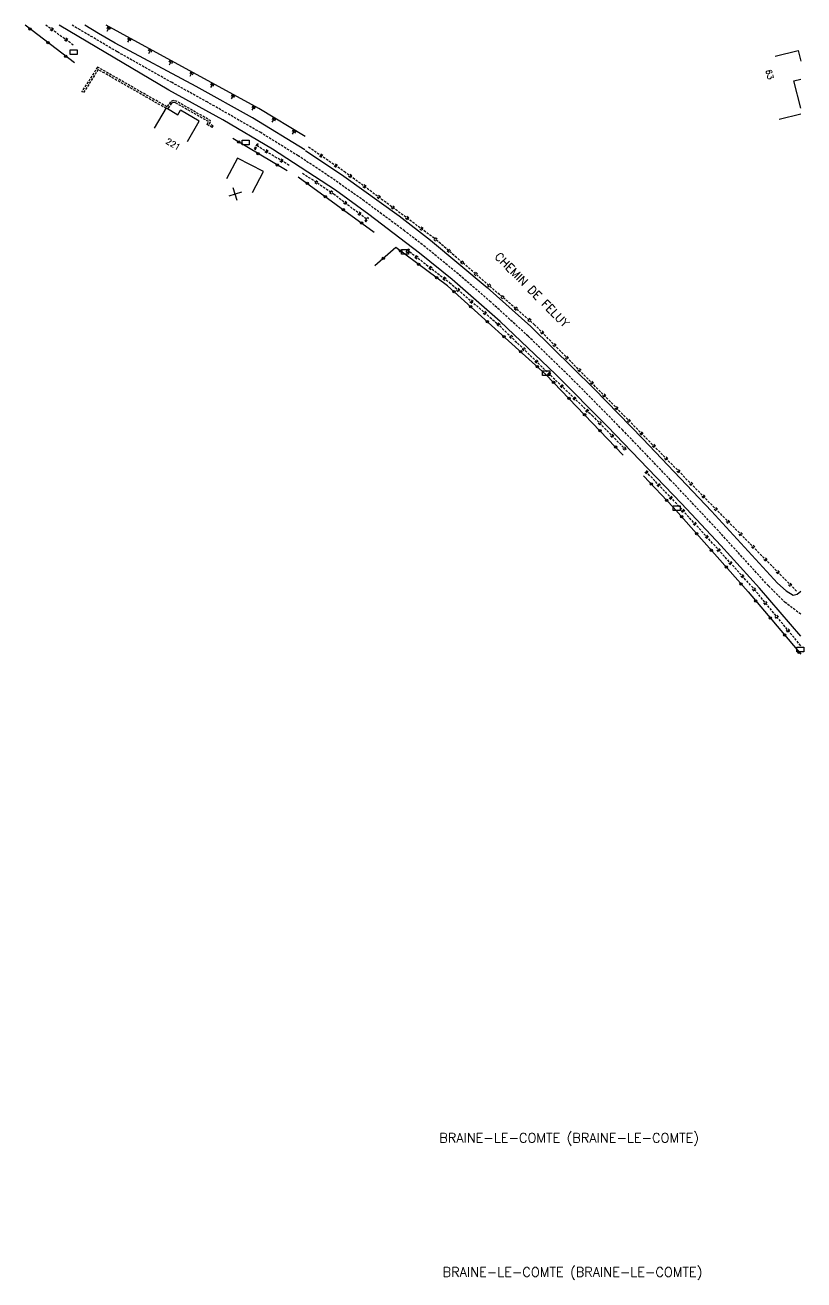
# Model space of a CAD drawing. Header units: millimetres. Extents: x 134000 to 135001, y 142013 to 143000.
# Drawn here: x 134835.6 to 135000.7, y 142734 to 143000 of the extents above; entities that cross this region are included whole.
import ezdxf
from ezdxf.enums import TextEntityAlignment as Align

# ---------------------------------------------------------------- set-up
doc = ezdxf.new("R2010")
doc.units = ezdxf.units.MM
doc.linetypes.add('DASHED', pattern=[0.75, 0.5, -0.25])
doc.layers.get('0').update_dxf_attribs({"linetype": 'CONTINUOUS'})
for name, color, linetype in [('W0001', 6, 'DASHED'), ('W0008', 7, 'CONTINUOUS'), ('W0100', 7, 'CONTINUOUS'), ('W0112', 1, 'DASHED'), ('W0211', 2, 'CONTINUOUS'), ('W0220', 5, 'DASHED'), ('W0322', 7, 'CONTINUOUS'), ('W0980', 7, 'CONTINUOUS'), ('W0989', 7, 'CONTINUOUS'), ('W0991', 7, 'CONTINUOUS'), ('W1471', 7, 'CONTINUOUS')]:
    doc.layers.add(name, color=color, linetype=linetype)
doc.styles.get("Standard").update_dxf_attribs({"font": 'romans.shx', "width": 0.85})

# ---------------------------------------------------------------- blocks, each defined once
blk = doc.blocks.new('t322o')
at = {"color": 0, "linetype": 'Continuous'}
for radius in [0.25, 0.15]:
    blk.add_circle((0, 0), radius, dxfattribs=at)
blk = doc.blocks.new('T1471')
at = {"color": 0, "linetype": 'Continuous', "flags": 128}
blk.add_lwpolyline([(-0.75, -0.5), (-0.75, 0.5), (0.75, 0.5), (0.75, -0.5), (-0.75, -0.5)], dxfattribs=at)
blk = doc.blocks.new('t991o')
at = {"color": 0, "linetype": 'Continuous'}
for p, q in [((-1, 1), (1, -1)), ((-1, -1), (1, 1))]:
    blk.add_line(p, q, dxfattribs=at)
blk = doc.blocks.new('t220o')
at = {"color": 0, "linetype": 'Continuous'}
for p, q in [((-0.25, 0.25), (0.25, 0.25)), ((-0.25, -0.25), (0.25, -0.25))]:
    blk.add_line(p, q, dxfattribs=at)
blk = doc.blocks.new('t211o')
at = {"color": 0, "linetype": 'Continuous'}
for p, q in [((-0.29, 0.5), (-0.29, 0)), ((0, 1), (0, 0)), ((0.29, 0.5), (0.29, 0))]:
    blk.add_line(p, q, dxfattribs=at)

msp = doc.modelspace()

# ---------------------------------------------------------------- linework, layer by layer
at = {"layer": 'W0001'}
msp.add_lwpolyline([(135000, 142875.12), (134996.72, 142877.6), (134993.13, 142881.15), (134981.95, 142893.43), (134972.39, 142903.57), (134962.28, 142914.13), (134951.72, 142924.83), (134942.21, 142934.08), (134934.26, 142941.35), (134927.44, 142947.22), (134920.42, 142952.99), (134916.04, 142956.38), (134907.5, 142962.72), (134900.09, 142967.94), (134893.53, 142972.28), (134885.57, 142977.2), (134874.33, 142983.64), (134866.77, 142987.8), (134855.12, 142994.36), (134847.27, 142998.99), (134845.59, 143000)], dxfattribs=at)
at = {"layer": 'W0008'}
for points in [[(134915.05, 142954.86), (134908.47, 142959.85), (134901.43, 142964.99), (134888.05, 142973.7), (134877.53, 142979.9), (134866.08, 142986.24), (134842.83, 143000)], [(134894.91, 142973.55), (134883.82, 142980.32), (134871.89, 142986.97), (134854.73, 142996.16), (134851.2, 142998.21), (134848.28, 143000)], [(134895.05, 142973.44), (134903.18, 142967.95), (134914.87, 142959.59), (134921.56, 142954.38), (134933.55, 142944.39), (134942.79, 142936.09), (134956.24, 142922.92), (134966.56, 142912.29), (134981.11, 142896.98), (134995.03, 142881.68), (134996.88, 142880.08), (134998.4, 142879.16), (134999.21, 142879.37), (135000, 142880.03)], [(135000, 142870.44), (134991.26, 142880.63), (134983.04, 142889.67), (134974.69, 142898.61), (134967.59, 142906), (134959.02, 142914.94), (134948, 142926), (134936.29, 142937.2), (134926.11, 142946.08), (134919.21, 142951.65), (134915.05, 142954.86)]]:
    msp.add_lwpolyline(points, dxfattribs=at)
at = {"layer": 'W0100'}
for p, q in [((134998.51, 142988.16), (135000, 142988.54)), ((135000, 142982.36), (134998.51, 142988.16)), ((134863.05, 142978.12), (134865.58, 142982.43)), ((134865.58, 142982.43), (134868.02, 142981)), ((134868.02, 142981), (134868.58, 142981.96)), ((134995.43, 142980.03), (135000, 142981.2))]:
    msp.add_line(p, q, dxfattribs=at)
for points in [[(134994.58, 142993.38), (134999.42, 142994.62), (135000, 142992.38)], [(134870.02, 142975.32), (134872.55, 142979.63), (134868.58, 142981.96)], [(134883.84, 142964.52), (134886.15, 142968.96), (134880.64, 142971.82), (134878.34, 142967.38)]]:
    msp.add_lwpolyline(points, dxfattribs=at)
at = {"layer": 'W0112'}
for p, q in [((134875.27, 142978.27), (134875.49, 142978.6)), ((134884.43, 142973.65), (134885.01, 142974.79)), ((134884.27, 142973.75), (134884.43, 142973.65)), ((134907.68, 142958.46), (134908.22, 142959.23)), ((134907.85, 142958.32), (134907.68, 142958.46)), ((134916.36, 142951.91), (134916.89, 142952.54)), ((134916.59, 142951.73), (134916.36, 142951.91))]:
    msp.add_line(p, q, dxfattribs=at)
for points in [[(134875.49, 142978.6), (134874.72, 142979.1), (134875.02, 142979.7), (134867.67, 142983.87), (134867.01, 142984.01), (134866.43, 142983.75), (134865.69, 142982.69), (134850.99, 142991.1), (134847.61, 142985.8)], [(134865.52, 142982.33), (134851.13, 142990.56), (134847.94, 142985.59)], [(134875.27, 142978.27), (134874.2, 142978.96), (134874.49, 142979.54), (134867.53, 142983.49), (134867.05, 142983.6), (134866.69, 142983.43), (134865.88, 142982.26)], [(134884.27, 142973.75), (134884.85, 142974.89), (134885.01, 142974.79)], [(134907.85, 142958.32), (134908.39, 142959.1), (134908.22, 142959.23)], [(134916.59, 142951.73), (134917.12, 142952.36), (134916.89, 142952.54)]]:
    msp.add_lwpolyline(points, dxfattribs=at)
at = {"layer": 'W0211'}
msp.add_lwpolyline([(134894.95, 142976.4), (134885.17, 142982.34), (134855.79, 142998.39), (134852.78, 143000)], dxfattribs=at)
at = {"layer": 'W0220'}
msp.add_line((134891.57, 142970.26), (134884.93, 142974.32), dxfattribs=at)
for points in [[(134845.85, 142995.77), (134840.01, 143000)], [(134999.09, 142880.04), (134943.58, 142936.49), (134922.35, 142954.79), (134903.54, 142968.75), (134895.52, 142974.21)], [(134907.95, 142958.88), (134901.09, 142964.11), (134894.34, 142968.63)], [(134917.08, 142951.98), (134925.59, 142945.42), (134935.67, 142936.75), (134955.77, 142917.25), (134963.04, 142909.87)], [(135000, 142868.43), (134989.88, 142880.7), (134974.23, 142897.97), (134967.09, 142905.47)]]:
    msp.add_lwpolyline(points, dxfattribs=at)
at = {"layer": 'W0322'}
for p, q in [((134891.13, 142969.14), (134879.64, 142975.94)), ((134893.49, 142967.85), (134909.62, 142956.1))]:
    msp.add_line(p, q, dxfattribs=at)
for points in [[(134846.13, 142991.97), (134835.64, 143000)], [(134962.39, 142908.86), (134946, 142925.97), (134925.13, 142944.73), (134914.18, 142952.83), (134909.72, 142948.95)], [(134966.68, 142904.46), (134972.99, 142897.79), (134988.84, 142879.87), (135000, 142866.64)]]:
    msp.add_lwpolyline(points, dxfattribs=at)

# ---------------------------------------------------------------- block references
at = {"layer": 'W0211'}
for p, rotation in [((134853.51, 142999.61), 151.9090407667462), ((134857.91, 142997.23), 151.3422264546194), ((134862.3, 142994.84), 151.3422264546194), ((134866.68, 142992.44), 151.3422264546194), ((134871.07, 142990.04), 151.3422264546194), ((134875.46, 142987.64), 151.3422264546194), ((134879.85, 142985.24), 151.3422264546194), ((134884.23, 142982.85), 151.3422264546194), ((134888.53, 142980.3), 148.7509945963959), ((134892.81, 142977.7), 148.7509945963959)]:
    msp.add_blockref('t211o', p, dxfattribs=dict(at, rotation=rotation))
at = {"layer": 'W0220'}
for p, rotation in [((134841.3, 142999.07), 144.0727656674749), ((134844.33, 142996.87), 144.0727656674749), ((134886.77, 142973.2), 148.5389541150539), ((134898.37, 142972.27), 145.7332533451315), ((134889.97, 142971.24), 148.5389541150539), ((134901.47, 142970.15), 145.7332533451315), ((134897.35, 142966.62), 146.1555721786998), ((134904.54, 142968), 143.426257090552), ((134900.46, 142964.53), 146.1555721786998), ((134907.55, 142965.77), 143.426257090552), ((134910.56, 142963.53), 143.426257090552), ((134903.47, 142962.29), 142.7059858663833), ((134913.58, 142961.3), 143.426257090552), ((134906.46, 142960.02), 142.7059858663833), ((134916.59, 142959.07), 143.426257090552), ((134919.6, 142956.83), 143.426257090552), ((134922.6, 142954.58), 139.235286843153), ((134918.57, 142950.83), 322.4142458756823), ((134925.43, 142952.13), 139.235286843153), ((134921.54, 142948.55), 322.4142458756823), ((134928.28, 142949.68), 139.235286843153), ((134924.51, 142946.26), 322.4142458756823), ((134931.12, 142947.23), 139.235286843153), ((134927.4, 142943.87), 319.2988655978139), ((134933.96, 142944.78), 139.235286843153), ((134936.8, 142942.33), 139.235286843153), ((134930.24, 142941.42), 319.2988655978139), ((134939.64, 142939.89), 139.235286843153), ((134933.08, 142938.98), 319.2988655978139), ((134942.48, 142937.44), 139.235286843153), ((134935.91, 142936.52), 315.8695634078862), ((134945.19, 142934.85), 134.5174022747394), ((134938.61, 142933.91), 315.8695634078862), ((134947.82, 142932.18), 134.5174022747394), ((134941.3, 142931.3), 315.8695634078862), ((134950.45, 142929.5), 134.5174022747394), ((134943.99, 142928.69), 315.8695634078862), ((134953.08, 142926.83), 134.5174022747394), ((134946.68, 142926.07), 315.8695634078862), ((134955.7, 142924.15), 134.5174022747394), ((134949.37, 142923.46), 315.8695634078862), ((134958.33, 142921.48), 134.5174022747394), ((134952.06, 142920.85), 315.8695634078862), ((134960.96, 142918.81), 134.5174022747394), ((134954.75, 142918.24), 315.8695634078862), ((134963.59, 142916.13), 134.5174022747394), ((134957.41, 142915.59), 314.5149513810688), ((134966.22, 142913.46), 134.5174022747394), ((134960.04, 142912.92), 314.5149513810688), ((134968.85, 142910.79), 134.5174022747394), ((134962.67, 142910.24), 314.5149513810688), ((134971.48, 142908.11), 134.5174022747394), ((134967.32, 142905.23), 133.6186892682086), ((134974.11, 142905.44), 134.5174022747394), ((134969.9, 142902.51), 133.6186892682086), ((134976.74, 142902.76), 134.5174022747394), ((134972.49, 142899.8), 133.6186892682086), ((134979.37, 142900.09), 134.5174022747394), ((134975.05, 142897.06), 132.1774558960497), ((134982, 142897.42), 134.5174022747394), ((134984.63, 142894.74), 134.5174022747394), ((134977.57, 142894.28), 132.1774558960497), ((134987.26, 142892.07), 134.5174022747394), ((134980.09, 142891.5), 132.1774558960497), ((134989.89, 142889.39), 134.5174022747394), ((134982.61, 142888.73), 132.1774558960497), ((134992.51, 142886.72), 134.5174022747394), ((134985.13, 142885.95), 132.1774558960497), ((134995.14, 142884.05), 134.5174022747394), ((134987.64, 142883.17), 132.1774558960497), ((134997.77, 142881.37), 134.5174022747394), ((134990.15, 142880.38), 129.5250752183566), ((134992.53, 142877.48), 129.5250752183566), ((134994.92, 142874.59), 129.5250752183566), ((134997.31, 142871.7), 129.5250752183566)]:
    msp.add_blockref('t220o', p, dxfattribs=dict(at, rotation=rotation))
at = {"layer": 'W0322'}
for p, rotation in [((134836.7, 142999.18), 142.5588631201414), ((134840.47, 142996.3), 142.5588631201414), ((134844.24, 142993.41), 142.5588631201414), ((134880.91, 142975.19), 149.3608425317351), ((134885, 142972.77), 149.3608425317351), ((134889.08, 142970.35), 149.3608425317351), ((134895.41, 142966.45), 323.9339048664893), ((134899.25, 142963.65), 323.9339048664893), ((134903.09, 142960.86), 323.9339048664893), ((134906.93, 142958.06), 323.9339048664893), ((134911.54, 142950.53), 220.9574495465074), ((134915.18, 142952.09), 143.4758295070671), ((134919, 142949.27), 143.4758295070671), ((134922.82, 142946.44), 143.4758295070671), ((134926.52, 142943.47), 138.0522520312521), ((134930.05, 142940.3), 138.0522520312521), ((134933.59, 142937.12), 138.0522520312521), ((134937.12, 142933.95), 138.0522520312521), ((134940.65, 142930.77), 138.0522520312521), ((134944.19, 142927.6), 138.0522520312521), ((134947.6, 142924.3), 133.7736202273904), ((134950.89, 142920.87), 133.7736202273904), ((134954.17, 142917.44), 133.7736202273904), ((134957.46, 142914.01), 133.7736202273904), ((134960.74, 142910.58), 133.7736202273904), ((134968.31, 142902.74), 313.4114737481938), ((134971.57, 142899.29), 313.4114737481938), ((134974.77, 142895.78), 311.5012182905115), ((134977.92, 142892.22), 311.5012182905115), ((134981.07, 142888.66), 311.5012182905115), ((134984.21, 142885.11), 311.5012182905115), ((134987.36, 142881.55), 311.5012182905115), ((134990.46, 142877.95), 310.1270944651026), ((134993.52, 142874.32), 310.1270944651026), ((134996.58, 142870.69), 310.1270944651026), ((134999.65, 142867.05), 310.1270944651026)]:
    msp.add_blockref('t322o', p, dxfattribs=dict(at, rotation=rotation))
at = {"layer": 'W0991', "rotation": 152.5852131520511}
msp.add_blockref('t991o', (134880.17, 142964.17), dxfattribs=at)
at = {"layer": 'W1471'}
for p in [(134845.95, 142994.24), (134882.39, 142975.09), (134916.13, 142951.91), (134946.05, 142926.2), (134973.68, 142897.59), (134999.91, 142867.65)]:
    msp.add_blockref('T1471', p, dxfattribs=at)

# ---------------------------------------------------------------- texts
at = {"layer": 'W0980'}
for p in [(134950.91, 142763.99), (134951.63, 142735.54)]:
    msp.add_text('BRAINE-LE-COMTE (BRAINE-LE-COMTE)', height=2, dxfattribs=at).set_placement(p, align=Align.MIDDLE)
at = {"layer": 'W0989'}
msp.add_text('CHEMIN DE FELUY', height=1.75, rotation=314.6335, dxfattribs=at).set_placement((134943.04, 142943.88), align=Align.MIDDLE)
at = {"layer": 'W0991'}
for s, rotation, p in [('63', 284.4357, (134993.41, 142989.54)), ('221', 329.6039, (134867.02, 142974.76))]:
    msp.add_text(s, height=1.25, rotation=rotation, dxfattribs=at).set_placement(p, align=Align.MIDDLE)

doc.saveas('drawing.dxf')
